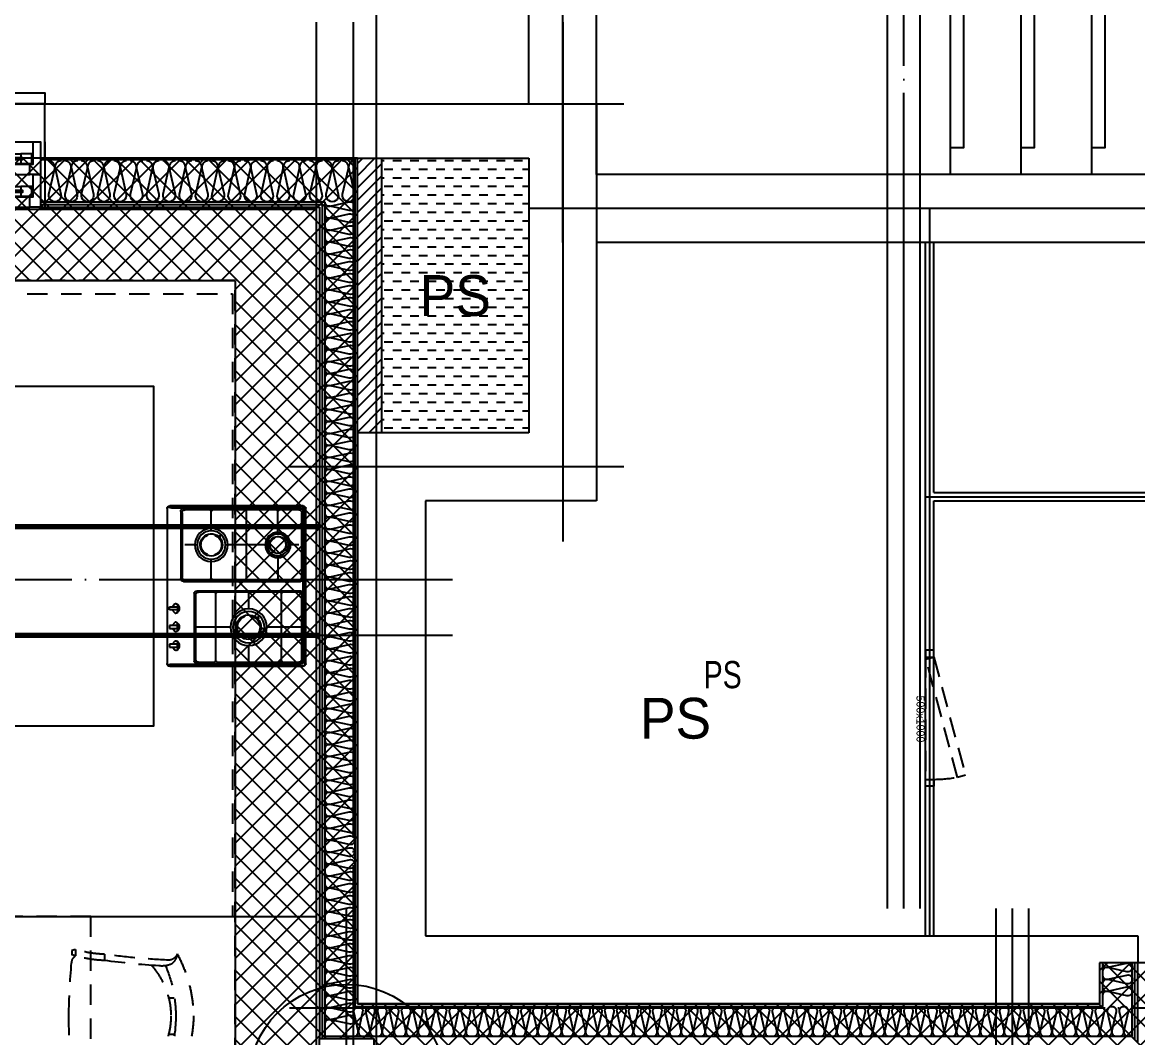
# Model space of a CAD drawing. Header units: millimetres. Extents: x -24416 to 92204, y -190080 to 23760.
# Drawn here: x 62454 to 66557, y -142482 to -138747 of the extents above; entities that cross this region are included whole.
import ezdxf
from ezdxf.enums import TextEntityAlignment as Align
from ezdxf.xclip import XClip

# ---------------------------------------------------------------- set-up
doc = ezdxf.new("R2010")
doc.units = ezdxf.units.MM
doc.header["$LTSCALE"] = 50
doc.header["$XCLIPFRAME"] = 0
for name, pattern in [('AUDIT_D_220706163347-0', [0]), ('CEN', [62, 60, -1, 0, -1]), ('HID', [2.5, 1.5, -1]), ('HIDDEN', [2, 1, -1]), ('U-131A(확장)2$0$HD', [2.5, 1.5, -1]), ('xr-101_102동-2F$0$HID', [2.3, 1.5, -0.8])]:
    doc.linetypes.add(name, pattern=pattern)
for name, color, linetype in [('A-SOL252', 252, 'Continuous'), ('A-STEEL', 4, 'Continuous'), ('A_HAT', 8, 'Continuous'), ('AA-XXXX-TEXT#LEV', 3, 'Continuous'), ('AA-단열-바닥-욕실', 30, 'Continuous'), ('ARDM', 7, 'Continuous'), ('CEN_CON', 1, 'CEN'), ('CEN_WALL', 12, 'CEN'), ('CONC', 2, 'Continuous'), ('dan1', 7, 'HID'), ('ELE3_CON', 7, 'Continuous'), ('F-FUR-설치', 6, 'Continuous'), ('FUR', 4, 'Continuous'), ('HAT', 9, 'Continuous'), ('INS', 252, 'Continuous'), ('ROM', 7, 'AUDIT_D_220706163347-0'), ('STAIR', 4, 'Continuous'), ('U-131A(확장)2$0$FUR_가구', 8, 'U-131A(확장)2$0$HD'), ('WAL', 3, 'Continuous'), ('WAL_DRY', 7, 'Continuous'), ('WIN', 4, 'Continuous'), ('X - 단위세대$0$ETC', 6, 'Continuous'), ('xr-101_102동-2F$0$AA-DWXM-DOOR(PS점검구)', 4, 'xr-101_102동-2F$0$HID'), ('논슬립', 251, 'Continuous'), ('실명박스', 7, 'AUDIT_D_220706163347-0'), ('확장', 8, 'HIDDEN')]:
    doc.layers.add(name, color=color, linetype=linetype)
for name, color, linetype, plot in [('AA-CEN', 1, 'CEN', False), ('AA-XXXX-MC', 153, 'AUDIT_D_220706163347-0', False), ('Def-PrintX', 147, 'Continuous', False), ('Defpoint', 135, 'Continuous', False), ('MC', 135, 'Continuous', False), ('xr-101_102동-2F$0$DEFPOINT', 231, 'Continuous', False)]:
    doc.layers.add(name, color=color, linetype=linetype, plot=plot)
doc.styles.add('HAUD01', font='Dotum.ttf')
doc.styles.add('HAUD02', font='Dotum.ttf', dxfattribs={"width": 0.8})
doc.styles.add('xr-101_102동-2F$0$HAUD01', font='Dotum.ttf')

# ---------------------------------------------------------------- blocks, each defined once
blk = doc.blocks.new('STA-1')
at = {"layer": 'STAIR'}
for p, q in [((-3120, -1210), (-3120, 0)), ((-2860, -1210), (-2860, 0)), ((-2600, -1210), (-2600, 0)), ((-2340, -1210), (-2340, 0)), ((-2080, -1210), (-2080, 0)), ((-1820, -1210), (-1820, 0)), ((-1560, -1210), (-1560, 0)), ((-1300, -1210), (-1300, 0)), ((-3120, -605), (-600, -605)), ((-600, -1995), (-600, -605)), ((-3120, -1275), (-3120, -1260)), ((-3120, -1275), (-3120, -1260)), ((-2860, -1275), (-2860, -1260)), ((-2600, -1275), (-2600, -1260)), ((-2340, -1275), (-2340, -1260)), ((-2080, -1275), (-2080, -1260)), ((-1820, -1275), (-1820, -1260)), ((-1560, -1275), (-1560, -1260)), ((-1300, -1275), (-1300, -1260)), ((-3120, -1340), (-3120, -1325)), ((-3120, -1340), (-3120, -1325)), ((-2860, -1340), (-2860, -1325)), ((-2600, -1340), (-2600, -1325)), ((-2340, -1340), (-2340, -1325)), ((-2080, -1340), (-2080, -1325)), ((-1820, -1340), (-1820, -1325)), ((-1560, -1340), (-1560, -1325)), ((-1300, -1340), (-1300, -1325)), ((-3120, -2600), (-3120, -1390)), ((-2860, -2600), (-2860, -1390)), ((-2600, -2600), (-2600, -1390)), ((-2340, -2600), (-2340, -1390)), ((-2080, -2600), (-2080, -1390)), ((-1820, -2600), (-1820, -1390)), ((-1560, -2600), (-1560, -1390)), ((-1300, -2600), (-1300, -1390)), ((-3120, -1995), (-2080, -1995)), ((-1820, -1995), (-600, -1995))]:
    blk.add_line(p, q, dxfattribs=at)
for points in [[(-1200, -1390), (-1200, -1210), (-3220, -1210), (-3220, -1390)], [(-1250, -1340), (-1250, -1260), (-3170, -1260), (-3170, -1340)], [(-1300, -1325), (-1300, -1275), (-3120, -1275), (-3120, -1325)], [(-2080, -1995), (-2148, -1909.7), (-2148, -1942.1), (-2086.5, -1995), (-2148, -2047.9), (-2148, -2080.3)], [(-1820, -1995), (-1752, -1909.7), (-1752, -1942.1), (-1813.5, -1995), (-1752, -2047.9), (-1752, -2080.3)]]:
    blk.add_lwpolyline(points, close=True, dxfattribs=at)
blk.add_lwpolyline([(-2157.1, -2767.7), (-1956.5, -2019.1), (-1999.9, -2007.5), (-1900.1, -1982.5), (-1943.5, -1970.9), (-1742.9, -1222.3)], dxfattribs=at)
for centre in [(-3120, -605), (-3120, -1995)]:
    blk.add_circle(centre, 50, dxfattribs=at)
at = {"layer": '논슬립'}
for points in [[(-3120, -100), (-3170, -100), (-3170, -1110), (-3120, -1110)], [(-2860, -100), (-2910, -100), (-2910, -1110), (-2860, -1110)], [(-2600, -100), (-2650, -100), (-2650, -1110), (-2600, -1110)], [(-2340, -100), (-2390, -100), (-2390, -1110), (-2340, -1110)], [(-2080, -100), (-2130, -100), (-2130, -1110), (-2080, -1110)], [(-1820, -100), (-1870, -100), (-1870, -1110), (-1820, -1110)], [(-1560, -100), (-1610, -100), (-1610, -1110), (-1560, -1110)], [(-1300, -100), (-1350, -100), (-1350, -1110), (-1300, -1110)], [(-3120, -2500), (-3070, -2500), (-3070, -1490), (-3120, -1490)], [(-2860, -2500), (-2810, -2500), (-2810, -1490), (-2860, -1490)], [(-2600, -2500), (-2550, -2500), (-2550, -1490), (-2600, -1490)], [(-2340, -2500), (-2290, -2500), (-2290, -1490), (-2340, -1490)], [(-2080, -2500), (-2030, -2500), (-2030, -1490), (-2080, -1490)], [(-1820, -2500), (-1770, -2500), (-1770, -1490), (-1820, -1490)], [(-1560, -2500), (-1510, -2500), (-1510, -1490), (-1560, -1490)], [(-1300, -2500), (-1250, -2500), (-1250, -1490), (-1300, -1490)]]:
    blk.add_lwpolyline(points, dxfattribs=at)
blk = doc.blocks.new('A$C38A1636F')
at = {"layer": 'xr-101_102동-2F$0$AA-DWXM-DOOR(PS점검구)'}
for p, q in [((225, 0), (-225, 0)), ((-225, -30), (225, -30))]:
    blk.add_line(p, q, dxfattribs=at)
for points in [[(-250, 0), (-225, 0), (-225, -30), (-250, -30)], [(250, 0), (225, 0), (225, -30), (250, -30)], [(-209.7, -146.5), (-217.4, -117.5), (217.2, -1), (225, -30)]]:
    blk.add_lwpolyline(points, close=True, dxfattribs=at)
blk.add_arc((385.2, -21.3), 610.2, 180.8182, 189.0705, dxfattribs=at)
at = {"layer": 'xr-101_102동-2F$0$DEFPOINT', "style": 'xr-101_102동-2F$0$HAUD01'}
blk.add_text('500x1000', height=30, rotation=180, dxfattribs=at).set_placement((-2.5, 18.6), align=Align.MIDDLE_CENTER)
blk = doc.blocks.new('CO-106-MF', base_point=(321577.8, -11662.9))
at = {"layer": 'A-STEEL'}
for p, q in [((352677.8, -11662.9), (352677.8, -9112.9)), ((352707.8, -10032.9), (352707.8, -9112.9)), ((352707.8, -10032.9), (356887.8, -10032.9)), ((352707.8, -10062.9), (356917.8, -10062.9)), ((352707.8, -11662.9), (352707.8, -10062.9))]:
    blk.add_line(p, q, dxfattribs=at)
at = {"layer": 'CEN_CON'}
for p, q in [((351342.8, -9112.9), (351342.8, -6012.9)), ((356917.8, -8987.9), (351217.8, -8987.9)), ((352692.8, -11662.9), (352692.8, -8987.9)), ((352677.8, -10047.9), (356917.8, -10047.9))]:
    blk.add_line(p, q, dxfattribs=at)
at = {"layer": 'CONC'}
for p, q in [((351217.8, -8602.9), (351217.8, -6012.9)), ((351467.8, -8862.9), (351467.8, -6262.9)), ((356917.8, -8862.9), (351467.8, -8862.9)), ((356917.8, -9112.9), (351467.8, -9112.9))]:
    blk.add_line(p, q, dxfattribs=at)
at = {"rotation": 180}
blk.add_blockref('STA-1', (351467.8, -8862.9), dxfattribs=at)
at = {"layer": 'AA-XXXX-TEXT#LEV', "rotation": 90}
blk.add_blockref('A$C38A1636F', (352677.8, -10862.9), dxfattribs=at)
at = {"layer": 'Def-PrintX', "style": 'HAUD02', "width": 0.8}
blk.add_text('PS', height=100, dxfattribs=at).set_placement((351861.6, -10752.4))
blk = doc.blocks.new('WIN_이중창_1200')
at = {"layer": 'Defpoint'}
for p, q in [((-15, 240), (-15, 0)), ((1185, 240), (1185, 0))]:
    blk.add_line(p, q, dxfattribs=at)
at = {"layer": 'WIN'}
blk.add_line((585, -100), (585, 340), dxfattribs=at)
at = {"layer": 'WIN', "color": 8}
for p, q in [((1142, 240), (28, 240)), ((1097, 237), (605, 237)), ((565, 196), (73, 196)), ((1097, 202), (605, 202)), ((1130, 158), (40, 158)), ((565, 161), (73, 161)), ((1130, 120), (40, 120)), ((1097, 117), (605, 117)), ((565, 76), (73, 76)), ((1097, 82), (605, 82)), ((1130, 38), (40, 38)), ((1130, 0), (40, 0)), ((565, 41), (73, 41))]:
    blk.add_line(p, q, dxfattribs=at)
at = {"layer": 'WIN'}
for points in [[(40, 158), (28, 158), (28, 240), (0, 240), (0, 120), (40, 120), (40, 158)], [(605, 216.5), (605, 202), (565, 202), (565, 237), (605, 237), (605, 222.5)], [(1104, 222.5), (1104, 216.5), (598, 216.5), (598, 222.5), (1104, 222.5)], [(1097, 216.5), (1097, 202), (1137, 202), (1137, 237), (1097, 237), (1097, 222.5)], [(1130, 158), (1142, 158), (1142, 240), (1170, 240), (1170, 120), (1130, 120), (1130, 158)], [(73, 175.5), (73, 161), (33, 161), (33, 196), (73, 196), (73, 181.5)], [(572, 181.5), (572, 175.5), (66, 175.5), (66, 181.5), (572, 181.5)], [(565, 175.5), (565, 161), (605, 161), (605, 196), (565, 196), (565, 181.5)], [(40, 38), (28, 38), (28, 120), (0, 120), (0, 0), (40, 0), (40, 38)], [(605, 96.5), (605, 82), (565, 82), (565, 117), (605, 117), (605, 102.5)], [(1104, 102.5), (1104, 96.5), (598, 96.5), (598, 102.5), (1104, 102.5)], [(1097, 96.5), (1097, 82), (1137, 82), (1137, 117), (1097, 117), (1097, 102.5)], [(1130, 38), (1142, 38), (1142, 120), (1170, 120), (1170, 0), (1130, 0), (1130, 38)], [(73, 55.5), (73, 41), (33, 41), (33, 76), (73, 76), (73, 61.5)], [(572, 61.5), (572, 55.5), (66, 55.5), (66, 61.5), (572, 61.5)], [(565, 55.5), (565, 41), (605, 41), (605, 76), (565, 76), (565, 61.5)]]:
    blk.add_lwpolyline(points, dxfattribs=at)
blk = doc.blocks.new('insul1')
blk.add_lwpolyline([(0, 0, 0.480617), (0.146, 0.183), (0.004, 0.817, -1.249969), (0.296, 0.817), (0.154, 0.183, 0.480617), (0.3, 0, 0.480617)], format="xyb")
blk = doc.blocks.new('U-131A(확장)2$0$식탁-1950x900')
at = {"layer": 'U-131A(확장)2$0$FUR_가구'}
for p, q in [((-393, -121.6), (-379.1, -126)), ((-393, -121.6), (-392.7, -145.4)), ((393, -121.6), (379.1, -126)), ((393, -121.6), (392.7, -145.4)), ((-500.1, -139.2), (-499.9, -162.1)), ((-392.7, -144.6), (-379.3, -141)), ((-379.1, -126), (-379.3, -141)), ((379.1, -126), (379.3, -141)), ((392.7, -144.6), (379.3, -141)), ((500.1, -139.2), (499.9, -162.1)), ((-735.6, -299), (-756.6, -299.2)), ((735.6, -299), (756.6, -299.2)), ((-735.6, -433.1), (-756.6, -432.9)), ((735.6, -433.1), (756.6, -432.9)), ((-500.1, -592.9), (-499.9, -570)), ((500.1, -592.9), (499.9, -570)), ((-393, -610.5), (-392.7, -586.7)), ((-393, -610.5), (-379.1, -606.2)), ((-392.7, -587.5), (-379.3, -591.1)), ((-379.1, -606.2), (-379.3, -591.1)), ((379.1, -606.2), (379.3, -591.1)), ((393, -610.5), (379.1, -606.2)), ((392.7, -587.5), (379.3, -591.1)), ((393, -610.5), (392.7, -586.7)), ((-500.1, -757.1), (-499.9, -780)), ((-393, -739.5), (-379.1, -743.8)), ((-393, -739.5), (-392.7, -763.3)), ((-392.7, -762.5), (-379.3, -758.9)), ((-379.1, -743.8), (-379.3, -758.9)), ((393, -739.5), (379.1, -743.8)), ((379.1, -743.8), (379.3, -758.9)), ((392.7, -762.5), (379.3, -758.9)), ((393, -739.5), (392.7, -763.3)), ((500.1, -757.1), (499.9, -780)), ((-735.6, -916.9), (-756.6, -917.1)), ((735.6, -916.9), (756.6, -917.1)), ((-735.6, -1051), (-756.6, -1050.8)), ((735.6, -1051), (756.6, -1050.8)), ((-500.1, -1210.8), (-499.9, -1187.9)), ((500.1, -1210.8), (499.9, -1187.9)), ((-393, -1228.4), (-392.7, -1204.6)), ((-393, -1228.4), (-379.1, -1224)), ((-392.7, -1205.4), (-379.3, -1209)), ((-379.1, -1224), (-379.3, -1209)), ((379.1, -1224), (379.3, -1209)), ((393, -1228.4), (379.1, -1224)), ((392.7, -1205.4), (379.3, -1209)), ((393, -1228.4), (392.7, -1204.6)), ((-393, -1339.5), (-379.1, -1343.8)), ((-393, -1339.5), (-392.7, -1363.3)), ((-379.1, -1343.8), (-379.3, -1358.9)), ((393, -1339.5), (379.1, -1343.8)), ((379.1, -1343.8), (379.3, -1358.9)), ((393, -1339.5), (392.7, -1363.3)), ((-500.1, -1357.1), (-499.9, -1380)), ((-392.7, -1362.5), (-379.3, -1358.9)), ((392.7, -1362.5), (379.3, -1358.9)), ((500.1, -1357.1), (499.9, -1380)), ((-735.6, -1516.9), (-756.6, -1517.1)), ((735.6, -1516.9), (756.6, -1517.1)), ((-735.6, -1651), (-756.6, -1650.8)), ((735.6, -1651), (756.6, -1650.8)), ((-500.1, -1810.8), (-499.9, -1787.9)), ((-393, -1828.4), (-392.7, -1804.6)), ((393, -1828.4), (392.7, -1804.6)), ((500.1, -1810.8), (499.9, -1787.9)), ((-393, -1828.4), (-379.1, -1824)), ((-392.7, -1805.4), (-379.3, -1809)), ((-379.1, -1824), (-379.3, -1809)), ((379.1, -1824), (379.3, -1809)), ((393, -1828.4), (379.1, -1824)), ((392.7, -1805.4), (379.3, -1809))]:
    blk.add_line(p, q, dxfattribs=at)
blk.add_lwpolyline([(-450, 0), (450, 0), (450, -1950), (-450, -1950)], close=True, dxfattribs=at)
for centre, radius, start, end in [((-510.6, 259.9), 399.2, 271.5056, 287.1336), ((-324.7, -376.8), 502.7, 151.613, 178.7722), ((-735.8, -128.1), 32.7, 197.2985, 270.5396), ((-715.5, -133.6), 51.6, 184.7366, 233.9633), ((-839.2, 2261.8), 2424.8, 272.4515, 278.0366), ((-839.2, 2261.8), 2447.5, 273.2626, 277.9666), ((-510.6, 259.9), 422.1, 271.4516, 286.229), ((-411.8, -172), 32.7, 1.9895, 54.3197), ((-301.1, -364.6), 460.9, 156.5856, 180.1775), ((-711.1, -94), 88.5, 246.8053, 277.2576), ((-464.2, -367.5), 279.9, 137.9152, 179.6962), ((-2602.4, -386.7), 2233.9, 0.5286, 5.5435), ((-324.7, -355.3), 502.7, 181.2278, 208.387), ((-301.1, -367.5), 460.9, 179.8225, 203.4144), ((-464.2, -364.6), 279.9, 180.3038, 222.0848), ((-2602.4, -345.5), 2233.9, 354.4565, 359.4714), ((-735.8, -604), 32.7, 89.4604, 162.7015), ((-715.5, -598.6), 51.6, 126.0367, 175.2634), ((-711.1, -638.2), 88.5, 82.7424, 113.1947), ((-839.2, -2993.9), 2424.8, 81.9634, 87.5485), ((-839.2, -2993.9), 2447.5, 82.0334, 86.7374), ((-510.6, -992), 422.1, 73.771, 88.5484), ((-411.8, -560.1), 32.7, 305.6803, 358.0105), ((-510.6, -992), 399.2, 72.8664, 88.4944), ((-324.7, -994.7), 502.7, 151.613, 178.7722), ((-735.8, -746), 32.7, 197.2985, 270.5396), ((-715.5, -751.4), 51.6, 184.7366, 233.9633), ((-839.2, 1643.9), 2424.8, 272.4515, 278.0366), ((-510.6, -358), 399.2, 271.5056, 287.1336), ((-510.6, -358), 422.1, 271.4516, 286.229), ((-411.8, -789.9), 32.7, 1.9895, 54.3197), ((-301.1, -982.5), 460.9, 156.5856, 180.1775), ((-711.1, -711.8), 88.5, 246.8053, 277.2576), ((-464.2, -985.4), 279.9, 137.9152, 179.6962), ((-839.2, 1643.9), 2447.5, 273.2626, 277.9666), ((-2602.4, -1004.5), 2233.9, 0.5286, 5.5435), ((-324.7, -973.2), 502.7, 181.2278, 208.387), ((-301.1, -985.4), 460.9, 179.8225, 203.4144), ((-464.2, -982.5), 279.9, 180.3038, 222.0848), ((-2602.4, -963.3), 2233.9, 354.4565, 359.4714), ((-735.8, -1221.9), 32.7, 89.4604, 162.7015), ((-715.5, -1216.4), 51.6, 126.0367, 175.2634), ((-711.1, -1256), 88.5, 82.7424, 113.1947), ((-839.2, -3611.8), 2424.8, 81.9634, 87.5485), ((-839.2, -3611.8), 2447.5, 82.0334, 86.7374), ((-510.6, -1609.9), 422.1, 73.771, 88.5484), ((-411.8, -1178), 32.7, 305.6803, 358.0105), ((-510.6, -1609.9), 399.2, 72.8664, 88.4944), ((-510.6, -958), 399.2, 271.5056, 287.1336), ((-324.7, -1594.7), 502.7, 151.613, 178.7722), ((-735.8, -1346), 32.7, 197.2985, 270.5396), ((-715.5, -1351.4), 51.6, 184.7366, 233.9633), ((-711.1, -1311.8), 88.5, 246.8053, 277.2576), ((-839.2, 1043.9), 2424.8, 272.4515, 278.0366), ((-839.2, 1043.9), 2447.5, 273.2626, 277.9666), ((-510.6, -958), 422.1, 271.4516, 286.229), ((-411.8, -1389.9), 32.7, 1.9895, 54.3197), ((-2602.4, -1604.5), 2233.9, 0.5286, 5.5435), ((-301.1, -1582.5), 460.9, 156.5856, 180.1775), ((-464.2, -1585.4), 279.9, 137.9152, 179.6962), ((-324.7, -1573.2), 502.7, 181.2278, 208.387), ((-301.1, -1585.4), 460.9, 179.8225, 203.4144), ((-464.2, -1582.5), 279.9, 180.3038, 222.0848), ((-2602.4, -1563.3), 2233.9, 354.4565, 359.4714), ((-735.8, -1821.9), 32.7, 89.4604, 162.7015), ((-715.5, -1816.4), 51.6, 126.0367, 175.2634), ((-711.1, -1856), 88.5, 82.7424, 113.1947), ((-839.2, -4211.8), 2424.8, 81.9634, 87.5485), ((-839.2, -4211.8), 2447.5, 82.0334, 86.7374), ((-510.6, -2209.9), 422.1, 73.771, 88.5484), ((-411.8, -1778), 32.7, 305.6803, 358.0105), ((-510.6, -2209.9), 399.2, 72.8664, 88.4944)]:
    blk.add_arc(centre, radius, start, end, dxfattribs=at)
at = {"layer": 'U-131A(확장)2$0$FUR_가구', "extrusion": (0, 0, -1)}
for centre, major_axis, start_param, end_param in [((510.6, 259.9), (-391.6, 77.3), 4.543868, 4.816628), ((411.8, -172), (-23.1, 23.1), 5.532511, 6.445844), ((510.6, 259.9), (-418.1, 57.7), 4.600712, 4.858628), ((839.2, 2261.8), (261.2, 2433.5), 3.0916, 3.173701), ((839.2, 2261.8), (308.9, 2405.1), 3.056625, 3.154103), ((735.8, -128.1), (-23.1, 23.1), 2.65811, 3.936408), ((715.5, -133.6), (-36.5, 36.5), 2.438863, 3.298031), ((324.7, -376.8), (355.5, 355.5), 0.289952, 0.763969), ((2602.4, -386.7), (-1579.6, 1579.6), 5.507013, 5.59454), ((464.2, -367.5), (197.9, 197.9), 0.05088, 0.780096), ((711.1, -94), (-62.6, 62.6), 3.522166, 4.053659), ((301.1, -364.6), (447.5, 110.4), -0.166893, 0.244864), ((2602.4, -345.5), (-114, 2231), 4.666674, 4.7542), ((464.2, -364.6), (197.9, 197.9), 0.7907, 1.519916), ((301.1, -367.5), (-450.7, 96.7), 2.927084, 3.338841), ((324.7, -355.3), (-355.5, 355.5), 2.377624, 2.851641), ((411.8, -560.1), (-23.1, 23.1), 4.54973, 5.463063), ((510.6, -992), (410.7, 97.2), 4.661547, 4.919462), ((839.2, -2993.9), (-321.8, 2426.3), -0.007165, 0.074936), ((839.2, -2993.9), (-242.6, 2412.6), -0.040038, 0.05744), ((711.1, -638.2), (62.6, 62.6), -0.912067, -0.380574), ((735.8, -604), (23.1, 23.1), -0.794816, 0.483483), ((715.5, -598.6), (-36.5, 36.5), 1.414358, 2.273526), ((510.6, -992), (392, 75.2), 4.602977, 4.875737)]:
    blk.add_ellipse(centre, major_axis=major_axis, ratio=1, start_param=start_param, end_param=end_param, dxfattribs=at)
at = {"layer": 'U-131A(확장)2$0$FUR_가구'}
for centre, major_axis, start_param, end_param in [((411.8, -789.9), (23.1, 23.1), 1.408137, 2.321471), ((510.6, -358), (-410.7, 97.2), 1.519954, 1.777869), ((510.6, -358), (-392, 75.2), 1.461384, 1.734144), ((839.2, 1643.9), (242.6, 2412.6), 3.101555, 3.199033), ((735.8, -746), (-23.1, 23.1), 2.346777, 3.625076), ((715.5, -751.4), (36.5, 36.5), 4.55595, 5.415118), ((324.7, -994.7), (355.5, 355.5), 5.519216, 5.993234), ((2602.4, -1004.5), (114, 2231), 1.525081, 1.612608), ((839.2, 1643.9), (321.8, 2426.3), 3.134428, 3.216528), ((464.2, -985.4), (-197.9, 197.9), 3.932293, 4.661509), ((711.1, -711.8), (-62.6, 62.6), 2.229526, 2.761019), ((301.1, -982.5), (450.7, 96.7), -0.214508, 0.197248), ((2602.4, -963.3), (1579.6, 1579.6), 2.36542, 2.452947), ((464.2, -982.5), (-197.9, 197.9), 3.192473, 3.921689), ((301.1, -985.4), (-447.5, 110.4), 2.9747, 3.386457), ((324.7, -973.2), (-355.5, 355.5), 3.431544, 3.905562), ((411.8, -1178), (23.1, 23.1), 2.390918, 3.304252), ((510.6, -1609.9), (418.1, 57.7), 1.45912, 1.717035), ((839.2, -3611.8), (-261.2, 2433.5), -0.049992, 0.032108), ((839.2, -3611.8), (-308.9, 2405.1), -0.084967, 0.012511), ((711.1, -1256), (62.6, 62.6), 0.380574, 0.912067), ((735.8, -1221.9), (23.1, 23.1), 5.799702, 7.078001), ((715.5, -1216.4), (36.5, 36.5), 5.580456, 6.439624), ((510.6, -1609.9), (391.6, 77.3), 1.402276, 1.675036), ((510.6, -958), (-392, 75.2), 1.461384, 1.734144), ((2602.4, -1604.5), (114, 2231), 1.525081, 1.612608), ((411.8, -1389.9), (23.1, 23.1), 1.408137, 2.321471), ((510.6, -958), (-410.7, 97.2), 1.519954, 1.777869), ((839.2, 1043.9), (321.8, 2426.3), 3.134428, 3.216528), ((839.2, 1043.9), (242.6, 2412.6), 3.101555, 3.199033), ((711.1, -1311.8), (-62.6, 62.6), 2.229526, 2.761019), ((735.8, -1346), (-23.1, 23.1), 2.346777, 3.625076), ((715.5, -1351.4), (36.5, 36.5), 4.55595, 5.415118), ((324.7, -1594.7), (355.5, 355.5), 5.519216, 5.993234), ((464.2, -1585.4), (-197.9, 197.9), 3.932293, 4.661509), ((301.1, -1582.5), (450.7, 96.7), -0.214508, 0.197248), ((2602.4, -1563.3), (1579.6, 1579.6), 2.36542, 2.452947), ((464.2, -1582.5), (-197.9, 197.9), 3.192473, 3.921689), ((301.1, -1585.4), (-447.5, 110.4), 2.9747, 3.386457), ((324.7, -1573.2), (-355.5, 355.5), 3.431544, 3.905562), ((411.8, -1778), (23.1, 23.1), 2.390918, 3.304252), ((510.6, -2209.9), (418.1, 57.7), 1.45912, 1.717035), ((839.2, -4211.8), (-261.2, 2433.5), -0.049992, 0.032108), ((839.2, -4211.8), (-308.9, 2405.1), -0.084967, 0.012511), ((711.1, -1856), (62.6, 62.6), 0.380574, 0.912067), ((735.8, -1821.9), (23.1, 23.1), 5.799702, 7.078001), ((715.5, -1816.4), (36.5, 36.5), 5.580456, 6.439624), ((510.6, -2209.9), (391.6, 77.3), 1.402276, 1.675036)]:
    blk.add_ellipse(centre, major_axis=major_axis, ratio=1, start_param=start_param, end_param=end_param, dxfattribs=at)
blk = doc.blocks.new('쿡탑')
at = {"layer": 'FUR'}
for p, q in [((460711, 189095.4), (460711, 189585.4)), ((460712, 189582.4), (460712, 189318.9)), ((460719, 189103.9), (460719, 189577.4)), ((460721, 189595.4), (461291, 189595.4)), ((460722, 189592.4), (461290, 189592.4)), ((460729, 189587.4), (461283, 189587.4)), ((460731, 189585.4), (461281, 189585.4)), ((460736, 189580.4), (460973.5, 189580.4)), ((460854.8, 189580.4), (460854.8, 189452.6)), ((461038.5, 189580.4), (461276, 189580.4)), ((461293, 189577.4), (461293, 189103.9)), ((461300, 189582.4), (461300, 189338.9)), ((461301, 189585.4), (461301, 189095.4)), ((460721, 189195.4), (460721, 189575.4)), ((460726, 189267.1), (460726, 189570.4)), ((460983.5, 189570.4), (460983.5, 189508.6)), ((460988.5, 189195.4), (460988.5, 189575.4)), ((461023.5, 189145.4), (461023.5, 189575.4)), ((461028.5, 189570.4), (461028.5, 189495.4)), ((461157.3, 189570.4), (461157.3, 189532.9)), ((461286, 189570.4), (461286, 189150.4)), ((461291, 189575.4), (461291, 189145.4)), ((460728, 189508.6), (460726, 189508.6)), ((460728, 189503.6), (460726, 189503.6)), ((460730.3, 189506.1), (460979.2, 189506.1)), ((460981.6, 189508.6), (460983.5, 189508.6)), ((460981.6, 189503.6), (460983.5, 189503.6)), ((460983.5, 189503.6), (460983.5, 189267.1)), ((461030.5, 189495.4), (461028.5, 189495.4)), ((461284.1, 189495.4), (461286, 189495.4)), ((461028.5, 189490.4), (461028.5, 189250.4)), ((461030.5, 189490.4), (461028.5, 189490.4)), ((461117.2, 189492.9), (461032.9, 189492.9)), ((461197.3, 189492.9), (461281.7, 189492.9)), ((461284.1, 189490.4), (461286, 189490.4)), ((461157.3, 189452.8), (461157.3, 189300.1)), ((460726, 189385.4), (460787.6, 189385.4)), ((460922, 189385.4), (460983.5, 189385.4)), ((461286, 189376.5), (461028.5, 189376.5)), ((461298, 189156.9), (461300, 189338.9)), ((460714, 189156.9), (460712, 189318.9)), ((460854.8, 189318.1), (460854.8, 189190.4)), ((460728, 189267.1), (460726, 189267.1)), ((460726, 189200.4), (460726, 189262.1)), ((460728, 189262.1), (460726, 189262.1)), ((460730.3, 189264.6), (460979.2, 189264.6)), ((460981.6, 189267.1), (460983.5, 189267.1)), ((460981.6, 189262.1), (460983.5, 189262.1)), ((460983.5, 189262.1), (460983.5, 189200.4)), ((461030.5, 189250.4), (461028.5, 189250.4)), ((461284.1, 189250.4), (461286, 189250.4)), ((461028.5, 189245.4), (461028.5, 189150.4)), ((461030.5, 189245.4), (461028.5, 189245.4)), ((461032.8, 189247.9), (461105, 189247.9)), ((461209.6, 189247.9), (461281.7, 189247.9)), ((461284.1, 189245.4), (461286, 189245.4)), ((460978.5, 189185.4), (460731, 189185.4)), ((460973.5, 189190.4), (460736, 189190.4)), ((461157.3, 189195.6), (461157.3, 189150.4)), ((460714, 189156.9), (460714, 189095.4)), ((461281, 189135.4), (461033.5, 189135.4)), ((461276, 189140.4), (461038.5, 189140.4)), ((461298, 189156.9), (461298, 189095.4)), ((461291, 189085.4), (460721, 189085.4)), ((460770.5, 189113.9), (460780.7, 189104.7)), ((460770.5, 189113.9), (460780.7, 189104.7)), ((460780.9, 189123.2), (460792.2, 189123.2)), ((460780.9, 189094.2), (460780.9, 189123.2)), ((460780.9, 189123.2), (460792.2, 189123.2)), ((460780.9, 189094.2), (460780.9, 189123.2)), ((460792.2, 189094.2), (460780.9, 189094.2)), ((460792.2, 189094.2), (460780.9, 189094.2)), ((460792.2, 189123.2), (460792.2, 189094.2)), ((460792.2, 189123.2), (460792.2, 189094.2)), ((460803.4, 189113.7), (460792.2, 189104.5)), ((460803.4, 189113.7), (460792.2, 189104.5)), ((460839.4, 189113.9), (460849.6, 189104.7)), ((460839.4, 189113.9), (460849.6, 189104.7)), ((460839.4, 189113.9), (460849.6, 189104.7)), ((460839.4, 189113.9), (460849.6, 189104.7)), ((460839.4, 189113.9), (460849.6, 189104.7)), ((460839.4, 189113.9), (460849.6, 189104.7)), ((460839.4, 189113.9), (460849.6, 189104.7)), ((460839.4, 189113.9), (460849.6, 189104.7)), ((460849.9, 189123.1), (460861.2, 189123.1)), ((460849.9, 189094.2), (460849.9, 189123.1)), ((460849.9, 189123.1), (460861.2, 189123.1)), ((460849.9, 189094.2), (460849.9, 189123.1)), ((460849.9, 189123.1), (460861.2, 189123.1)), ((460849.9, 189094.2), (460849.9, 189123.1)), ((460849.9, 189123.1), (460861.2, 189123.1)), ((460849.9, 189094.2), (460849.9, 189123.1)), ((460849.9, 189123.1), (460861.2, 189123.1)), ((460849.9, 189094.2), (460849.9, 189123.1)), ((460849.9, 189123.1), (460861.2, 189123.1)), ((460849.9, 189094.2), (460849.9, 189123.1)), ((460849.9, 189123.1), (460861.2, 189123.1)), ((460849.9, 189094.2), (460849.9, 189123.1)), ((460849.9, 189123.1), (460861.2, 189123.1)), ((460849.9, 189094.2), (460849.9, 189123.1)), ((460861.2, 189094.2), (460849.9, 189094.2)), ((460861.2, 189094.2), (460849.9, 189094.2)), ((460861.2, 189094.2), (460849.9, 189094.2)), ((460861.2, 189094.2), (460849.9, 189094.2)), ((460861.2, 189094.2), (460849.9, 189094.2)), ((460861.2, 189094.2), (460849.9, 189094.2)), ((460861.2, 189094.2), (460849.9, 189094.2)), ((460861.2, 189094.2), (460849.9, 189094.2)), ((460872.3, 189113.7), (460861.1, 189104.5)), ((460872.3, 189113.7), (460861.1, 189104.5)), ((460872.3, 189113.7), (460861.1, 189104.5)), ((460872.3, 189113.7), (460861.1, 189104.5)), ((460872.3, 189113.7), (460861.1, 189104.5)), ((460872.3, 189113.7), (460861.1, 189104.5)), ((460872.3, 189113.7), (460861.1, 189104.5)), ((460872.3, 189113.7), (460861.1, 189104.5)), ((460861.2, 189123.1), (460861.2, 189094.2)), ((460861.2, 189123.1), (460861.2, 189094.2)), ((460861.2, 189123.1), (460861.2, 189094.2)), ((460861.2, 189123.1), (460861.2, 189094.2)), ((460861.2, 189123.1), (460861.2, 189094.2)), ((460861.2, 189123.1), (460861.2, 189094.2)), ((460861.2, 189123.1), (460861.2, 189094.2)), ((460861.2, 189123.1), (460861.2, 189094.2)), ((460907.3, 189113.7), (460918.4, 189104.5)), ((460907.3, 189113.7), (460918.4, 189104.5)), ((460907.3, 189113.7), (460918.4, 189104.5)), ((460907.3, 189113.7), (460918.4, 189104.5)), ((460907.3, 189113.7), (460918.4, 189104.5)), ((460907.3, 189113.7), (460918.4, 189104.5)), ((460907.3, 189113.7), (460918.4, 189104.5)), ((460907.3, 189113.7), (460918.4, 189104.5)), ((460929.7, 189123.1), (460918.4, 189123.1)), ((460918.4, 189123.1), (460918.4, 189094.2)), ((460929.7, 189123.1), (460918.4, 189123.1)), ((460918.4, 189123.1), (460918.4, 189094.2)), ((460929.7, 189123.1), (460918.4, 189123.1)), ((460918.4, 189123.1), (460918.4, 189094.2)), ((460929.7, 189123.1), (460918.4, 189123.1)), ((460918.4, 189123.1), (460918.4, 189094.2)), ((460929.7, 189123.1), (460918.4, 189123.1)), ((460918.4, 189123.1), (460918.4, 189094.2)), ((460929.7, 189123.1), (460918.4, 189123.1)), ((460918.4, 189123.1), (460918.4, 189094.2)), ((460929.7, 189123.1), (460918.4, 189123.1)), ((460918.4, 189123.1), (460918.4, 189094.2)), ((460929.7, 189123.1), (460918.4, 189123.1)), ((460918.4, 189123.1), (460918.4, 189094.2)), ((460918.4, 189094.2), (460929.7, 189094.2)), ((460918.4, 189094.2), (460929.7, 189094.2)), ((460918.4, 189094.2), (460929.7, 189094.2)), ((460918.4, 189094.2), (460929.7, 189094.2)), ((460918.4, 189094.2), (460929.7, 189094.2)), ((460918.4, 189094.2), (460929.7, 189094.2)), ((460918.4, 189094.2), (460929.7, 189094.2)), ((460918.4, 189094.2), (460929.7, 189094.2)), ((460929.7, 189094.2), (460929.7, 189123.1)), ((460929.7, 189094.2), (460929.7, 189123.1)), ((460929.7, 189094.2), (460929.7, 189123.1)), ((460929.7, 189094.2), (460929.7, 189123.1)), ((460929.7, 189094.2), (460929.7, 189123.1)), ((460929.7, 189094.2), (460929.7, 189123.1)), ((460929.7, 189094.2), (460929.7, 189123.1)), ((460929.7, 189094.2), (460929.7, 189123.1)), ((460940.2, 189113.9), (460930, 189104.7)), ((460940.2, 189113.9), (460930, 189104.7)), ((460940.2, 189113.9), (460930, 189104.7)), ((460940.2, 189113.9), (460930, 189104.7)), ((460940.2, 189113.9), (460930, 189104.7)), ((460940.2, 189113.9), (460930, 189104.7)), ((460940.2, 189113.9), (460930, 189104.7)), ((460940.2, 189113.9), (460930, 189104.7))]:
    blk.add_line(p, q, dxfattribs=at)
for centre, radius in [((461157.3, 189492.9), 46.7), ((461157.3, 189492.9), 40), ((460854.8, 189385.4), 67.2), ((460854.8, 189385.4), 57.7), ((461157.3, 189247.9), 60.9), ((461157.3, 189247.9), 52.3)]:
    blk.add_circle(centre, radius, dxfattribs=at)
for centre, radius, start, end in [((460721, 189585.4), 10, 90, 180), ((460722, 189582.4), 10, 90, 180), ((460729, 189577.4), 10, 90, 180), ((460731, 189575.4), 10, 90, 180), ((460736, 189570.4), 10, 90, 180), ((460973.5, 189570.4), 10, 0, 90), ((460978.5, 189575.4), 10, 0, 90), ((461033.5, 189575.4), 10, 90, 180), ((461038.5, 189570.4), 10, 90, 180), ((461276, 189570.4), 10, 0, 90), ((461281, 189575.4), 10, 0, 90), ((461283, 189577.4), 10, 0, 90), ((461290, 189582.4), 10, 0, 90), ((461291, 189585.4), 10, 0, 90), ((460727.8, 189506.1), 2.51, 274.2415, 85.7585), ((460981.7, 189506.1), 2.51, 94.2415, 265.7585), ((461030.3, 189492.9), 2.51, 274.2415, 85.7585), ((461157.3, 189492.9), 31.4, 46.3378, 40.7194), ((461157.9, 189550.4), 55.6, 237.2301, 237.6615), ((461129, 189504.7), 1.53, 237.6615, 337.2181), ((461157.3, 189492.9), 29.2, 21.5687, 157.2181), ((461185.8, 189504.1), 1.53, 201.5687, 301.1252), ((461157.9, 189550.4), 55.6, 301.1252, 301.5566), ((461284.2, 189492.9), 2.51, 94.2415, 265.7585), ((461156.1, 189435.2), 55.6, 120.4999, 120.9395), ((461128.7, 189481.7), 1.53, 21.2578, 120.4999), ((461157.3, 189492.9), 29.2, 201.2578, 336.4054), ((461185.4, 189480.6), 1.53, 57.1633, 156.4054), ((461156.1, 189435.2), 55.6, 56.7238, 57.1633), ((460854.8, 189385.4), 45.2, 46.3378, 40.7194), ((460854.8, 189385.4), 42, 21.5687, 157.2181), ((460855.7, 189468.2), 80, 237.2301, 237.6615), ((460813.6, 189369.3), 2.21, 21.2578, 120.4999), ((460814, 189402.5), 2.21, 237.6615, 337.2181), ((460895.9, 189401.6), 2.21, 201.5687, 301.1252), ((460855.7, 189468.2), 80, 301.1252, 301.5566), ((460853.1, 189302.3), 80, 120.4999, 120.9395), ((460854.8, 189385.4), 42, 201.2578, 336.4054), ((460895.3, 189367.7), 2.21, 57.1633, 156.4054), ((460853.1, 189302.3), 80, 56.7238, 57.1633), ((460727.8, 189264.6), 2.51, 274.2415, 85.7585), ((460981.7, 189264.6), 2.51, 94.2415, 265.7585), ((461030.3, 189247.9), 2.51, 274.2415, 85.7585), ((461157.3, 189247.9), 41, 46.3378, 40.7194), ((461158.1, 189323), 72.6, 237.2301, 237.6615), ((461120.3, 189263.4), 2, 237.6615, 337.2181), ((461157.3, 189247.9), 38.1, 21.5687, 157.2181), ((461194.5, 189262.6), 2, 201.5687, 301.1252), ((461158.1, 189323), 72.6, 301.1252, 301.5566), ((461284.2, 189247.9), 2.51, 94.2415, 265.7585), ((461155.7, 189172.5), 72.6, 120.4999, 120.9395), ((461119.9, 189233.3), 2, 21.2578, 120.4999), ((461157.3, 189247.9), 38.1, 201.2578, 336.4054), ((461194, 189231.8), 2, 57.1633, 156.4054), ((461155.7, 189172.5), 72.6, 56.7238, 57.1633), ((460731, 189195.4), 10, 180, 270), ((460736, 189200.4), 10, 180, 270), ((460973.5, 189200.4), 10, 270, 0), ((460978.5, 189195.4), 10, 270, 0), ((460787, 189109.6), 20.4, 31.2565, 148.5357), ((460787, 189109.6), 20.4, 31.2565, 148.5357), ((460855.9, 189109.5), 20.4, 31.2565, 148.5357), ((460855.9, 189109.5), 20.4, 31.2565, 148.5357), ((460855.9, 189109.5), 20.4, 31.2565, 148.5357), ((460855.9, 189109.5), 20.4, 31.2565, 148.5357), ((460855.9, 189109.5), 20.4, 31.2565, 148.5357), ((460855.9, 189109.5), 20.4, 31.2565, 148.5357), ((460855.9, 189109.5), 20.4, 31.2565, 148.5357), ((460855.9, 189109.5), 20.4, 31.2565, 148.5357), ((460923.6, 189109.5), 20.4, 31.4643, 148.7435), ((460923.6, 189109.5), 20.4, 31.4643, 148.7435), ((460923.6, 189109.5), 20.4, 31.4643, 148.7435), ((460923.6, 189109.5), 20.4, 31.4643, 148.7435), ((460923.6, 189109.5), 20.4, 31.4643, 148.7435), ((460923.6, 189109.5), 20.4, 31.4643, 148.7435), ((460923.6, 189109.5), 20.4, 31.4643, 148.7435), ((460923.6, 189109.5), 20.4, 31.4643, 148.7435), ((461033.5, 189145.4), 10, 180, 270), ((461038.5, 189150.4), 10, 180, 270), ((461276, 189150.4), 10, 270, 0), ((461281, 189145.4), 10, 270, 0), ((460721, 189095.4), 10, 180, 270), ((460708.5, 189096.9), 5.72, 302.473, 344.4523), ((460658.6, 189105.8), 60.4, 341.5721, 1.816), ((460773.8, 189117.6), 5, 148.5357, 228.0471), ((460773.8, 189117.6), 5, 148.5357, 228.0471), ((460776.4, 189115.1), 8.47, 57.3013, 148.1768), ((460776.4, 189115.1), 8.47, 57.3013, 148.1768), ((460796.9, 189113.5), 9.86, 34.7229, 117.6077), ((460796.9, 189113.5), 9.86, 34.7229, 117.6077), ((460800.2, 189117.6), 5, 309.4595, 31.2565), ((460800.2, 189117.6), 5, 309.4595, 31.2565), ((460842.8, 189117.6), 5, 148.5357, 228.0471), ((460842.8, 189117.6), 5, 148.5357, 228.0471), ((460842.8, 189117.6), 5, 148.5357, 228.0471), ((460842.8, 189117.6), 5, 148.5357, 228.0471), ((460842.8, 189117.6), 5, 148.5357, 228.0471), ((460842.8, 189117.6), 5, 148.5357, 228.0471), ((460842.8, 189117.6), 5, 148.5357, 228.0471), ((460842.8, 189117.6), 5, 148.5357, 228.0471), ((460845.3, 189115), 8.47, 57.3013, 148.1768), ((460845.3, 189115), 8.47, 57.3013, 148.1768), ((460845.3, 189115), 8.47, 57.3013, 148.1768), ((460845.3, 189115), 8.47, 57.3013, 148.1768), ((460845.3, 189115), 8.47, 57.3013, 148.1768), ((460845.3, 189115), 8.47, 57.3013, 148.1768), ((460845.3, 189115), 8.47, 57.3013, 148.1768), ((460845.3, 189115), 8.47, 57.3013, 148.1768), ((460865.8, 189113.4), 9.86, 34.7229, 117.6077), ((460865.8, 189113.4), 9.86, 34.7229, 117.6077), ((460865.8, 189113.4), 9.86, 34.7229, 117.6077), ((460865.8, 189113.4), 9.86, 34.7229, 117.6077), ((460865.8, 189113.4), 9.86, 34.7229, 117.6077), ((460865.8, 189113.4), 9.86, 34.7229, 117.6077), ((460865.8, 189113.4), 9.86, 34.7229, 117.6077), ((460865.8, 189113.4), 9.86, 34.7229, 117.6077), ((460869.1, 189117.5), 5, 309.4595, 31.2565), ((460869.1, 189117.5), 5, 309.4595, 31.2565), ((460869.1, 189117.5), 5, 309.4595, 31.2565), ((460869.1, 189117.5), 5, 309.4595, 31.2565), ((460869.1, 189117.5), 5, 309.4595, 31.2565), ((460869.1, 189117.5), 5, 309.4595, 31.2565), ((460869.1, 189117.5), 5, 309.4595, 31.2565), ((460869.1, 189117.5), 5, 309.4595, 31.2565), ((460910.5, 189117.5), 5, 148.7435, 230.5405), ((460910.5, 189117.5), 5, 148.7435, 230.5405), ((460910.5, 189117.5), 5, 148.7435, 230.5405), ((460910.5, 189117.5), 5, 148.7435, 230.5405), ((460910.5, 189117.5), 5, 148.7435, 230.5405), ((460910.5, 189117.5), 5, 148.7435, 230.5405), ((460910.5, 189117.5), 5, 148.7435, 230.5405), ((460910.5, 189117.5), 5, 148.7435, 230.5405), ((460913.8, 189113.4), 9.86, 62.3923, 145.2771), ((460913.8, 189113.4), 9.86, 62.3923, 145.2771), ((460913.8, 189113.4), 9.86, 62.3923, 145.2771), ((460913.8, 189113.4), 9.86, 62.3923, 145.2771), ((460913.8, 189113.4), 9.86, 62.3923, 145.2771), ((460913.8, 189113.4), 9.86, 62.3923, 145.2771), ((460913.8, 189113.4), 9.86, 62.3923, 145.2771), ((460913.8, 189113.4), 9.86, 62.3923, 145.2771), ((460934.2, 189115), 8.47, 31.8232, 122.6987), ((460934.2, 189115), 8.47, 31.8232, 122.6987), ((460934.2, 189115), 8.47, 31.8232, 122.6987), ((460934.2, 189115), 8.47, 31.8232, 122.6987), ((460934.2, 189115), 8.47, 31.8232, 122.6987), ((460934.2, 189115), 8.47, 31.8232, 122.6987), ((460934.2, 189115), 8.47, 31.8232, 122.6987), ((460934.2, 189115), 8.47, 31.8232, 122.6987), ((460936.8, 189117.6), 5, 311.9529, 31.4643), ((460936.8, 189117.6), 5, 311.9529, 31.4643), ((460936.8, 189117.6), 5, 311.9529, 31.4643), ((460936.8, 189117.6), 5, 311.9529, 31.4643), ((460936.8, 189117.6), 5, 311.9529, 31.4643), ((460936.8, 189117.6), 5, 311.9529, 31.4643), ((460936.8, 189117.6), 5, 311.9529, 31.4643), ((460936.8, 189117.6), 5, 311.9529, 31.4643), ((461291, 189095.4), 10, 270, 0), ((461353.4, 189105.8), 60.4, 178.184, 198.4279), ((461303.5, 189096.9), 5.72, 195.5477, 237.527)]:
    blk.add_arc(centre, radius, start, end, dxfattribs=at)
at = {"layer": 'FUR', "extrusion": (0, 0, -1)}
for centre, major_axis in [((461180.8, 189516), (0, -2.7)), ((460888.6, 189418.7), (0, -3.88)), ((461187.9, 189278.1), (0, -3.52))]:
    blk.add_ellipse(centre, major_axis=major_axis, ratio=0.678938, start_param=1.412183, end_param=6.112097, dxfattribs=at)
blk = doc.blocks.new('U-131A(확장)2', base_point=(284085.3, -82263.2))
at = {"layer": 'A-SOL252'}
h = blk.add_hatch(dxfattribs=at)
h.set_pattern_fill('DASH', color=256, scale=10, style=0)
h.paths.add_polyline_path([(293325.3, -72128.2), (292785.3, -72128.2), (292785.3, -73138.2), (293325.3, -73138.2)])
at = {"layer": 'A_HAT'}
h = blk.add_hatch(dxfattribs=at)
h.set_pattern_fill('ANSI31', color=256, scale=10, style=0)
h.paths.add_polyline_path([(292785.3, -72128.2), (292695.3, -72128.2), (292695.3, -73138.2), (292785.3, -73138.2)])
at = {"layer": 'CEN_CON'}
for p, q in [((292680.3, -71628.2), (292680.3, -75471.1)), ((293450.3, -71628.2), (293450.3, -73538.2)), ((283785.3, -71928.2), (293675.3, -71928.2)), ((293675.3, -73263.2), (292445.3, -73263.2)), ((292655.3, -77238.2), (292655.3, -74888.2)), ((292445.3, -75253.2), (297015.3, -75253.2))]:
    blk.add_line(p, q, dxfattribs=at)
at = {"layer": 'CEN_WALL'}
for p, q in [((288645.3, -73678.2), (293045.3, -73678.2)), ((295105.3, -77238.2), (295105.3, -74888.2))]:
    blk.add_line(p, q, dxfattribs=at)
at = {"layer": 'CONC'}
for p, q in [((291545.3, -71928.2), (293575.3, -71928.2)), ((291545.3, -72128.2), (291545.3, -71928.2)), ((293575.3, -71928.2), (293575.3, -73388.2)), ((291545.3, -72128.2), (293325.3, -72128.2)), ((293325.3, -72128.2), (293325.3, -73138.2)), ((293325.3, -73138.2), (292695.3, -73138.2)), ((292695.3, -73138.2), (292695.3, -75238.2)), ((293575.3, -73388.2), (292945.3, -73388.2)), ((292945.3, -73388.2), (292945.3, -74988.2)), ((292945.3, -74988.2), (295565.3, -74988.2)), ((295565.3, -74988.2), (295565.3, -75088.2)), ((295565.3, -75088.2), (295425.3, -75088.2)), ((295425.3, -75088.2), (295425.3, -75238.2)), ((292695.3, -75238.2), (295425.3, -75238.2))]:
    blk.add_line(p, q, dxfattribs=at)
at = {"layer": 'dan1'}
for p, q in [((292245.3, -72578.2), (289405.3, -72578.2)), ((292245.3, -75688.2), (292245.3, -72578.2))]:
    blk.add_line(p, q, dxfattribs=at)
at = {"layer": 'ELE3_CON'}
blk.add_line((291545.3, -71928.2), (290345.3, -71928.2), dxfattribs=at)
at = {"layer": 'FUR'}
blk.add_lwpolyline([(289105.3, -72317.1), (289105.3, -72967.1), (291945.3, -72967.1), (291945.3, -74217.1), (290295.3, -74217.1), (290295.3, -74917.1), (292545.3, -74917.1), (292545.3, -72317.1)], close=True, dxfattribs=at)
at = {"layer": 'FUR', "linetype": 'HID'}
blk.add_lwpolyline([(289105.3, -72627.1), (292235.3, -72627.1), (292235.3, -74917.1)], dxfattribs=at)
at = {"layer": 'INS'}
for p, q in [((291530.3, -72133.2), (292685.3, -72133.2)), ((292685.3, -72133.2), (292685.3, -75248.2)), ((291530.3, -72288.2), (292575.3, -72288.2)), ((292575.3, -72288.2), (292575.3, -75358.2)), ((295435.3, -75088.2), (295435.3, -75248.2)), ((295545.3, -75358.2), (295545.3, -75088.2)), ((292685.3, -75248.2), (295435.3, -75248.2)), ((292575.3, -75358.2), (295545.3, -75358.2))]:
    blk.add_line(p, q, dxfattribs=at)
at = {"layer": 'MC'}
for p, q in [((292545.3, -77238.2), (292545.3, -71628.2)), ((288645.3, -73883.2), (293045.3, -73883.2)), ((292765.3, -77238.2), (292765.3, -74888.2)), ((295045.3, -77238.2), (295045.3, -74888.2)), ((295165.3, -77238.2), (295165.3, -74888.2))]:
    blk.add_line(p, q, dxfattribs=at)
at = {"layer": 'WAL'}
for p, q in [((292695.3, -73138.2), (292695.3, -72128.2)), ((292785.3, -73138.2), (292785.3, -72128.2))]:
    blk.add_line(p, q, dxfattribs=at)
at = {"layer": 'WAL_DRY'}
for p, q in [((291530.3, -72298.2), (292565.3, -72298.2)), ((291530.3, -72308.2), (292555.3, -72308.2)), ((292555.3, -72308.2), (292555.3, -75368.2)), ((292565.3, -72298.2), (292565.3, -75368.2)), ((295555.3, -75368.2), (295555.3, -75088.2)), ((295565.3, -75378.2), (295565.3, -75088.2))]:
    blk.add_line(p, q, dxfattribs=at)
at = {"layer": 'X - 단위세대$0$ETC'}
blk.add_lwpolyline([(290345.3, -71928.2), (290345.3, -71888.2), (291545.3, -71888.2), (291545.3, -71928.2), (290345.3, -71928.2)], dxfattribs=at)
at = {"layer": '확장', "ltscale": 0.5, "const_width": 20, "flags": 128}
for points in [[(288745.3, -73933.2), (288745.3, -73483.2), (292555.3, -73483.2)], [(289095.3, -74323.2), (289145.3, -74323.2), (289145.3, -73883.2), (292555.3, -73883.2)]]:
    blk.add_lwpolyline(points, dxfattribs=at)
at = {"layer": 'F-FUR-설치', "xscale": -1, "rotation": 270}
blk.add_blockref('쿡탑', (102910, -534708.1), dxfattribs=at)
at = {"layer": 'INS', "row_count": 1, "row_spacing": 0}
for p, xscale, yscale, zscale, rotation, column_count, column_spacing in [((292685.3, -72138.2), 150, 150, 150, 180, 19, 60), ((292575.3, -72288.2), 110, 110, 110, 270, 69, 44), ((295435.3, -75088.2), 110, 110, 110, 270, 3, 44)]:
    blk.add_blockref('insul1', p, dxfattribs=dict(at, xscale=xscale, yscale=yscale, zscale=zscale, rotation=rotation, column_count=column_count, column_spacing=column_spacing))
at = {"layer": 'INS', "xscale": 110, "yscale": 110, "zscale": 110, "row_count": 1, "column_count": 65, "row_spacing": 0, "column_spacing": 44}
blk.add_blockref('insul1', (292681.8, -75358.2), dxfattribs=at)
at = {"layer": 'U-131A(확장)2$0$FUR_가구', "xscale": -1, "rotation": 180}
blk.add_blockref('U-131A(확장)2$0$식탁-1950x900', (291265.3, -76867.1), dxfattribs=at)
at = {"layer": 'WIN', "xscale": -1}
blk.add_blockref('WIN_이중창_1200', (291530.3, -72308.2), dxfattribs=at)
blk = doc.blocks.new('A$C415C5DAF')
at = {"layer": 'AA-XXXX-MC'}
for p, q in [((51271.5, -160384.5), (51271.5, -154334.5)), ((53151.5, -160384.5), (53151.5, -154334.5)), ((53271.5, -160384.5), (53271.5, -154334.5))]:
    blk.add_line(p, q, dxfattribs=at)
at = {"layer": 'CEN_CON'}
blk.add_line((53211.5, -160384.5), (53211.5, -154334.5), dxfattribs=at)
at = {"layer": 'ROM', "color": 3, "style": 'HAUD01'}
for p in [(51561.5, -158129.5), (52371.5, -159684.5)]:
    blk.add_text('PS', height=150, dxfattribs=at).set_placement(p, align=Align.MIDDLE)
blk = doc.blocks.new('A$C1CAF0AFA')
at = {"layer": 'HAT'}
h = blk.add_hatch(dxfattribs=at)
h.set_pattern_fill('_USER', color=5, scale=60, angle=45, double=1, pattern_type=0)
h.set_pattern_definition([(45, (0, 5940), (-42.426407, 42.426407), []), (135, (0, 5940), (-42.426407, -42.426407), [])])
h.paths.add_polyline_path([(69886.9, -166567.4), (69886.9, -166117.4), (67816.9, -166117.4), (67816.9, -165967.4), (66416.9, -165967.4), (66416.9, -166117.4), (63686.9, -166117.4), (63686.9, -163007.4), (59946.9, -163007.4), (59946.9, -165012.4), (57446.9, -165012.4), (57446.9, -163597.4), (55506.9, -163597.4), (55506.9, -164047.4), (56996.9, -164047.4), (56996.9, -165462.4), (59126.9, -165462.4), (59126.9, -165172.4), (59326.9, -165172.4), (59326.9, -165462.4), (60396.9, -165462.4), (60396.9, -163457.4), (63236.9, -163457.4), (63236.9, -166567.4), (63546.9, -166567.4), (63546.9, -166244.9), (63746.9, -166244.9), (63746.9, -166567.4)], flags=17)
h.paths.add_polyline_path([(66496.9, -168857.4), (70586.9, -168857.4), (70586.9, -172492.4), (80246.9, -172492.4), (80246.9, -164387.4), (79581.9, -164387.4), (79581.9, -163457.4), (76786.9, -163457.4), (76786.9, -166567.4), (76476.9, -166567.4), (76476.9, -166244.9), (76276.9, -166244.9), (76276.9, -166567.4), (70136.9, -166567.4), (70136.9, -166117.6), (76336.9, -166117.4), (76336.9, -163007.4), (80076.9, -163007.4), (80076.9, -163872.4), (80696.9, -163872.4), (80696.9, -172942.4), (70136.9, -172942.4), (70136.9, -169307.4), (66946.9, -169307.4), (66946.9, -172942.4), (59186.9, -172942.4), (59186.9, -171452.4), (55506.9, -171452.4), (55506.9, -171002.4), (59126.9, -171002.4), (59126.9, -171292.4), (59326.9, -171292.4), (59326.9, -171002.4), (59636.9, -171002.4), (59636.9, -172492.4), (66496.9, -172492.4)])
at = {"layer": 'AA-CEN', "color": 4}
blk.add_lwpolyline([(60396.9, -163457.4), (63236.9, -163457.4), (63236.9, -166567.4), (63546.9, -166567.4), (63546.9, -166244.9), (63746.9, -166244.9), (63746.9, -166567.4), (69886.9, -166567.4), (69886.9, -166117.4), (67816.9, -166117.4), (67816.9, -165967.4), (66416.9, -165967.4), (66416.9, -166117.4), (63686.9, -166117.4), (63686.9, -163007.4), (59946.9, -163007.4)], dxfattribs=at)
blk = doc.blocks.new('A$C45F312F6')
at = {"layer": 'ARDM', "color": 3}
blk.add_circle((63646.9, -166406.2), 360, dxfattribs=at)

msp = doc.modelspace()

# ---------------------------------------------------------------- block references
msp.add_blockref('A$C45F312F6', (0, 23760))
ref = msp.add_blockref('CO-106-MF', (34676.9, -142107.4))
XClip(ref).set_block_clipping_path([(340631.7256188359, -19237.9350187937), (372147.7906722794, -5512.9350187937)])
ref = msp.add_blockref('U-131A(확장)2', (55076.9, -149382.4))
XClip(ref).set_block_clipping_path([(282739.2818310418, -82563.1562753955), (314255.3468844853, -68838.1562753955)])
at = {"layer": 'AA-단열-바닥-욕실'}
msp.add_blockref('A$C1CAF0AFA', (0, 23760), dxfattribs=at)
at = {"layer": '실명박스'}
msp.add_blockref('A$C415C5DAF', (12485.4, 18377.1), dxfattribs=at)

doc.saveas('drawing.dxf')
